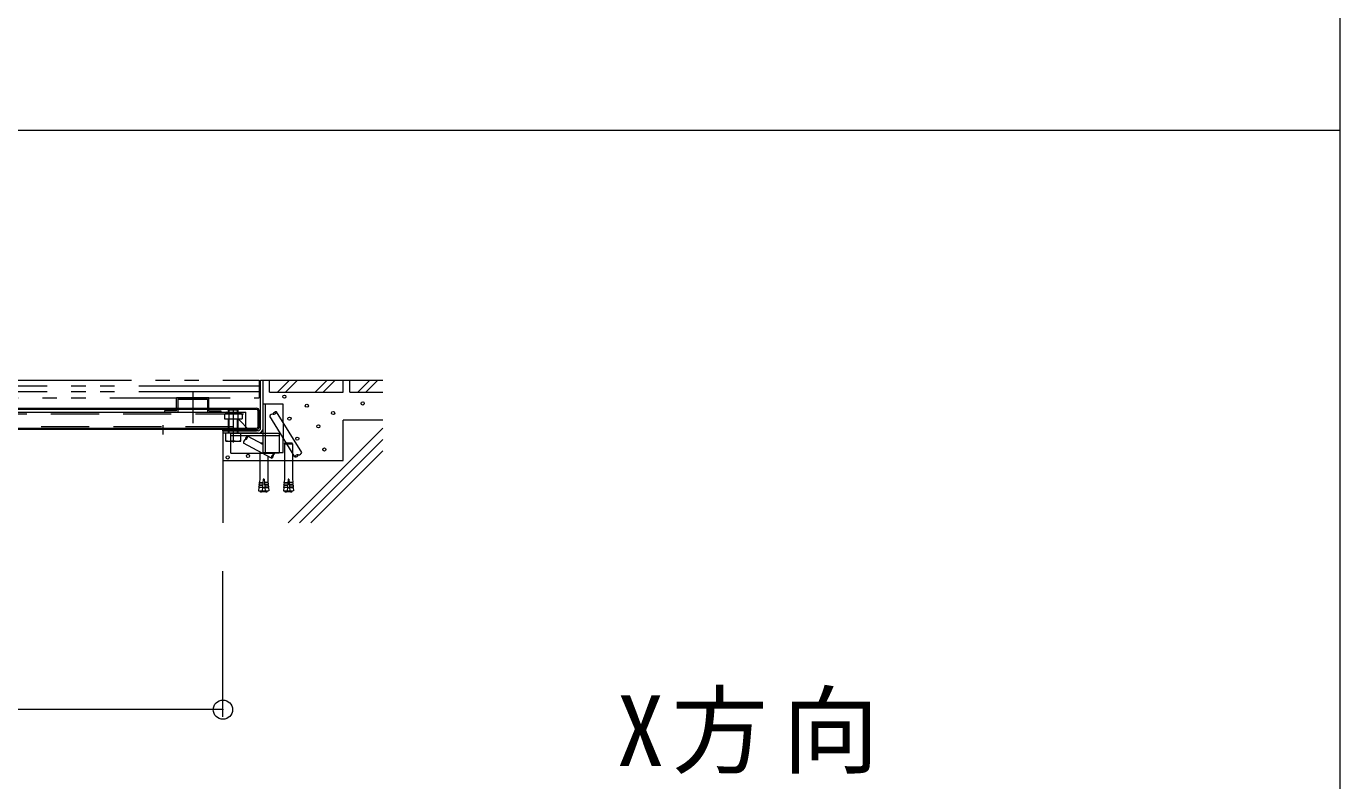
# Model space of a CAD drawing. Units: millimetres at full size; details may follow other scales. Extents: x -11530 to -200, y -4651 to 3587.
# Drawn here: x -1836 to -200, y -2084 to -1144 of the extents above; entities that cross this region are included whole.
import ezdxf

# ---------------------------------------------------------------- set-up
doc = ezdxf.new("R2010")
doc.units = ezdxf.units.MM
doc.header["$LTSCALE"] = 30
doc.header["$PDMODE"] = 32
doc.header["$PDSIZE"] = 24
for name, pattern in [('CHAIN1', [8, 5, -1, 1, -1]), ('DASHED1', [1.8, 1.2, -0.6]), ('DASHED2', [3, 2, -1]), ('DASHED3', [4, 3, -1]), ('DOUBLE_CHAIN1', [8.8, 5, -1, 0.6, -0.6, 0.6, -1])]:
    doc.linetypes.add(name, pattern=pattern)
for name, color, linetype, lineweight in [('5-0_HASEN8', 6, 'Continuous', 5), ('5-1_HASEN9', 4, 'Continuous', 9), ('5-2_HASIRA', 4, 'Continuous', 9), ('5-4_HOJYO-D', 7, 'Continuous', 9), ('5-5_INTERIA', 7, 'Continuous', 9), ('5-6_INTERIAD', 7, 'DASHED1', 9), ('F-5_F-5ﾚｲﾔ', 7, 'Continuous', 9)]:
    doc.layers.add(name, color=color, linetype=linetype, lineweight=lineweight)
doc.styles.add('ＭＳ ゴシック', font='')
doc.styles.get('ＭＳ ゴシック').set_extended_font_data('MS Gothic')

msp = doc.modelspace()

# ---------------------------------------------------------------- linework, layer by layer
at = {"layer": '5-0_HASEN8'}
for p, q in [((-1541.1, -1584.57), (-1391.75, -1584.57)), ((-1441.1, -1684.57), (-1441.1, -1634.57)), ((-1391.75, -1634.57), (-1441.1, -1634.57)), ((-1591.1, -1650.57), (-1591.1, -1762.46)), ((-1509.76, -1762.46), (-1391.75, -1644.44)), ((-1495.62, -1762.46), (-1391.75, -1658.58)), ((-1591.1, -1684.57), (-1441.1, -1684.57)), ((-1481.47, -1762.46), (-1391.75, -1672.73))]:
    msp.add_line(p, q, dxfattribs=at)
at = {"layer": '5-0_HASEN8', "color": 7, "lineweight": 9}
for p, q in [((-1533.1, -1599.57), (-1533.1, -1584.57)), ((-1508.1, -1584.57), (-1523.1, -1599.57)), ((-1498.1, -1584.57), (-1513.1, -1599.57)), ((-1476.1, -1599.57), (-1461.1, -1584.57)), ((-1466.1, -1599.57), (-1451.1, -1584.57)), ((-1441.1, -1599.57), (-1441.1, -1584.57)), ((-1433.1, -1599.57), (-1433.1, -1584.57)), ((-1408.1, -1584.57), (-1423.1, -1599.57)), ((-1398.1, -1584.57), (-1413.1, -1599.57)), ((-1533.1, -1599.57), (-1441.1, -1599.57)), ((-1523.1, -1599.57), (-1520.43, -1596.9)), ((-1433.1, -1599.57), (-1391.75, -1599.57)), ((-1423.1, -1599.57), (-1420.43, -1596.9))]:
    msp.add_line(p, q, dxfattribs=at)
at = {"layer": '5-0_HASEN8'}
for centre in [(-1514.54, -1605.26), (-1514.54, -1605.26), (-1486.56, -1616.45), (-1486.56, -1616.45), (-1417, -1613.65), (-1508.25, -1632.54), (-1453.87, -1625.55), (-1472.22, -1642.1), (-1498.45, -1657.5), (-1464.76, -1670.98), (-1585.15, -1680.86), (-1559.9, -1679.02)]:
    msp.add_circle(centre, 2, dxfattribs=at)
at = {"layer": '5-1_HASEN9'}
for p, q in [((-1541.1, -1644.57), (-1541.1, -1584.57)), ((-1583.18, -1620.57), (-1584.12, -1621.52)), ((-1584.12, -1621.52), (-1572.12, -1621.52)), ((-1584.12, -1624.47), (-1584.12, -1621.52)), ((-1584.12, -1650.57), (-1584.12, -1632.97)), ((-1583.18, -1620.57), (-1573.07, -1620.57)), ((-1583.18, -1624.47), (-1583.18, -1620.57)), ((-1583.18, -1650.57), (-1583.18, -1632.97)), ((-1572.12, -1621.52), (-1573.07, -1620.57)), ((-1573.07, -1624.47), (-1573.07, -1620.57)), ((-1573.07, -1650.57), (-1573.07, -1632.97)), ((-1572.12, -1624.47), (-1572.12, -1621.52)), ((-1572.12, -1650.57), (-1572.12, -1632.97)), ((-1591.1, -1647.57), (-1591.1, -1650.57)), ((-1547.1, -1647.57), (-1591.1, -1647.57)), ((-1547.1, -1650.57), (-1591.1, -1650.57)), ((-1587.61, -1660.57), (-1587.61, -1650.57)), ((-1568.61, -1660.57), (-1568.61, -1650.57)), ((-1587.61, -1660.57), (-1568.61, -1660.57))]:
    msp.add_line(p, q, dxfattribs=at)
at = {"layer": '5-1_HASEN9', "color": 7}
for p, q in [((-1516.1, -1614.57), (-1541.1, -1614.57)), ((-1516.1, -1637.5), (-1516.1, -1614.57)), ((-1581.1, -1650.57), (-1541.1, -1650.57)), ((-1581.1, -1675.57), (-1581.1, -1660.57)), ((-1516.1, -1674.57), (-1516.1, -1656.48)), ((-1581.1, -1675.57), (-1545.33, -1675.57)), ((-1541.1, -1674.57), (-1516.1, -1674.57)), ((-1521.1, -1675.57), (-1526.31, -1675.57)), ((-1521.1, -1674.57), (-1521.1, -1675.57))]:
    msp.add_line(p, q, dxfattribs=at)
at = {"layer": '5-1_HASEN9', "color": 7, "linetype": 'DASHED2'}
for p, q in [((-1538.1, -1674.57), (-1538.1, -1614.57)), ((-1581.1, -1660.57), (-1581.1, -1650.57)), ((-1541.1, -1650.57), (-1521.1, -1650.57)), ((-1521.1, -1650.57), (-1521.1, -1674.57)), ((-1516.1, -1637.5), (-1516.1, -1656.48)), ((-1581.1, -1653.57), (-1521.1, -1653.57))]:
    msp.add_line(p, q, dxfattribs=at)
at = {"layer": '5-1_HASEN9', "color": 5, "lineweight": 5}
for p, q in [((-1589.07, -1627.22), (-1589.07, -1632.97)), ((-1589.07, -1632.97), (-1567.17, -1632.97)), ((-1568.82, -1626.27), (-1587.42, -1626.27)), ((-1586.42, -1624.47), (-1569.82, -1624.47)), ((-1583.6, -1627.22), (-1583.6, -1632.97)), ((-1572.65, -1627.22), (-1572.65, -1632.97))]:
    msp.add_line(p, q, dxfattribs=at)
at = {"layer": '5-1_HASEN9', "linetype": 'CHAIN1'}
msp.add_line((-1578.12, -1662.42), (-1578.12, -1620.57), dxfattribs=at)
at = {"layer": '5-1_HASEN9', "color": 6, "lineweight": 5}
msp.add_line((-1557.52, -1647.57), (-1572.12, -1632.97), dxfattribs=at)
at = {"layer": '5-1_HASEN9', "color": 7, "linetype": 'DASHED3'}
msp.add_line((-1545.33, -1675.57), (-1526.31, -1675.57), dxfattribs=at)
at = {"layer": '5-1_HASEN9'}
msp.add_lwpolyline([(-1544.1, -1644.57), (-1544.1, -1584.57), (-1541.1, -1584.57)], dxfattribs=at)
at = {"layer": '5-1_HASEN9', "color": 7}
msp.add_lwpolyline([(-1541.1, -1674.57), (-1541.1, -1674.51), (-1541.1, -1614.57)], dxfattribs=at)
at = {"layer": '5-1_HASEN9', "color": 5, "lineweight": 5}
for points in [[(-1587.42, -1625.47), (-1587.42, -1626.27), (-1589.07, -1627.22)], [(-1568.82, -1625.47), (-1568.82, -1626.27), (-1567.17, -1627.22), (-1567.17, -1632.97)]]:
    msp.add_lwpolyline(points, dxfattribs=at)
for centre, radius, start, end in [((-1586.42, -1625.47), 1, 90, 180), ((-1586.88, -1632.25), 6, 56.83789, 95.19182), ((-1578.86, -1638.25), 12, 86.48193, 113.25893), ((-1577.39, -1638.25), 12, 66.7411, 93.51808), ((-1569.37, -1632.25), 6, 84.80821, 123.16216), ((-1569.82, -1625.47), 1, 0, 90)]:
    msp.add_arc(centre, radius, start, end, dxfattribs=at)
at = {"layer": '5-1_HASEN9'}
for centre, radius, start, end in [((-1547.1, -1644.57), 3, 270, 0), ((-1547.1, -1644.57), 6, 270, 0), ((-1582.88, -1646.81), 13.77, 249.77852, 290.22147), ((-1573.37, -1646.81), 13.77, 249.77852, 290.22147)]:
    msp.add_arc(centre, radius, start, end, dxfattribs=at)
at = {"layer": '5-2_HASIRA', "color": 3, "linetype": 'DOUBLE_CHAIN1'}
for p, q in [((-1546.1, -1592.07), (-2906.16, -1592.07)), ((-1546.1, -1599.07), (-2906.16, -1599.07)), ((-1996.1, -1606.57), (-1546.1, -1606.57))]:
    msp.add_line(p, q, dxfattribs=at)
at = {"layer": '5-2_HASIRA', "color": 6, "linetype": 'DOUBLE_CHAIN1', "lineweight": 5}
for p, q in [((-1628.81, -1598.52), (-1628.81, -1638.16)), ((-1648.81, -1622.97), (-1648.81, -1606.57)), ((-1608.81, -1606.57), (-1648.81, -1606.57)), ((-1647.21, -1608.17), (-1610.41, -1608.17)), ((-1647.21, -1608.17), (-1647.21, -1624.57)), ((-1610.41, -1608.17), (-1610.41, -1624.57)), ((-1608.81, -1622.97), (-1608.81, -1606.57)), ((-1663.81, -1622.97), (-1663.81, -1624.57)), ((-1648.81, -1622.97), (-1663.81, -1622.97)), ((-1608.81, -1622.97), (-1593.81, -1622.97)), ((-1593.81, -1622.97), (-1593.81, -1624.57))]:
    msp.add_line(p, q, dxfattribs=at)
at = {"layer": '5-2_HASIRA'}
for p, q in [((-2165.49, -1619.57), (-1549.1, -1619.57)), ((-1554.1, -1619.57), (-1554.1, -1621.07)), ((-2897.66, -1624.57), (-1562.6, -1624.57)), ((-1549.1, -1621.07), (-2165.49, -1621.07)), ((-1562.6, -1644.57), (-1562.6, -1624.57)), ((-1547.6, -1622.57), (-1547.6, -1643.07)), ((-1546.1, -1622.57), (-1546.1, -1643.07)), ((-2916.33, -1644.57), (-1549.1, -1644.57)), ((-1549.1, -1646.07), (-2916.16, -1646.07)), ((-1678.6, -1644.57), (-1678.6, -1646.07)), ((-1653.6, -1644.57), (-1653.6, -1646.07)), ((-1587.02, -1644.57), (-1587.02, -1646.07)), ((-1558.2, -1644.57), (-1558.2, -1646.07))]:
    msp.add_line(p, q, dxfattribs=at)
at = {"layer": '5-2_HASIRA', "linetype": 'DASHED2'}
for p, q in [((-2165.49, -1626.57), (-1562.6, -1626.57)), ((-2897.66, -1642.57), (-1562.6, -1642.57))]:
    msp.add_line(p, q, dxfattribs=at)
at = {"layer": '5-2_HASIRA', "linetype": 'CHAIN1'}
msp.add_line((-1666.1, -1640.68), (-1666.1, -1652.15), dxfattribs=at)
at = {"layer": '5-2_HASIRA', "color": 3, "linetype": 'DOUBLE_CHAIN1'}
msp.add_lwpolyline([(-2911.16, -1584.57), (-1546.1, -1584.57), (-1546.1, -1606.57)], dxfattribs=at)
at = {"layer": '5-2_HASIRA'}
for centre, radius, start, end in [((-1549.1, -1622.57), 3, 0, 90), ((-1549.1, -1622.57), 1.5, 0, 90), ((-1549.1, -1643.07), 1.5, 270, 360), ((-1549.1, -1643.07), 3, 270, 360)]:
    msp.add_arc(centre, radius, start, end, dxfattribs=at)
at = {"layer": '5-4_HOJYO-D'}
for p, q in [((-1591.1, -2004.12), (-1591.1, -1822.46)), ((-1591.1, -1995.12), (-2241.1, -1995.12))]:
    msp.add_line(p, q, dxfattribs=at)
msp.add_point((-1591.1, -1995.12), dxfattribs=at)
at = {"layer": '5-6_INTERIAD', "linetype": 'Continuous'}
for p, q in [((-1501.44, -1680.13), (-1532.8, -1629.54)), ((-1492.94, -1674.86), (-1524.31, -1624.27)), ((-1530.69, -1681.72), (-1565.35, -1663.14)), ((-1541.1, -1664.79), (-1560.63, -1654.32)), ((-1544.51, -1662.96), (-1544.33, -1662.79)), ((-1544.33, -1662.79), (-1541.1, -1662.79)), ((-1542.97, -1663.79), (-1541.1, -1663.79)), ((-1514.46, -1663.79), (-1513.46, -1662.79)), ((-1514.46, -1663.79), (-1511.57, -1663.79)), ((-1514.46, -1663.79), (-1514.46, -1684.57)), ((-1545.33, -1673.87), (-1545.33, -1684.57)), ((-1535.33, -1679.23), (-1535.33, -1684.57)), ((-1504.46, -1675.25), (-1504.46, -1684.57))]:
    msp.add_line(p, q, dxfattribs=at)
at = {"layer": '5-6_INTERIAD', "color": 6, "linetype": 'Continuous', "lineweight": 5}
for q in [(-1591.1, -1646.07), (-1549.1, -1647.57)]:
    msp.add_line((-1591.1, -1647.57), q, dxfattribs=at)
at = {"layer": '5-6_INTERIAD'}
for p, q in [((-1513.46, -1662.79), (-1505.46, -1662.79)), ((-1511.57, -1663.79), (-1504.46, -1663.79)), ((-1504.46, -1663.79), (-1505.46, -1662.79)), ((-1504.46, -1663.79), (-1504.46, -1675.25)), ((-1545.33, -1684.57), (-1545.33, -1707.59)), ((-1535.33, -1684.57), (-1535.33, -1707.59)), ((-1514.46, -1684.57), (-1514.46, -1707.59)), ((-1504.46, -1684.57), (-1504.46, -1707.59)), ((-1546.28, -1718.35), (-1546.64, -1722.33)), ((-1541.8, -1718.75), (-1546.28, -1718.35)), ((-1546.02, -1715.36), (-1546.22, -1717.61)), ((-1546.22, -1717.61), (-1541.74, -1718)), ((-1546.09, -1718.37), (-1546.22, -1717.61)), ((-1546.02, -1715.36), (-1541.54, -1715.76)), ((-1545.76, -1712.37), (-1545.96, -1714.62)), ((-1545.96, -1714.62), (-1541.47, -1715.01)), ((-1545.82, -1715.38), (-1545.96, -1714.62)), ((-1545.76, -1712.37), (-1541.27, -1712.77)), ((-1545.33, -1707.59), (-1545.69, -1711.63)), ((-1545.69, -1711.63), (-1541.21, -1712.03)), ((-1545.56, -1712.39), (-1545.69, -1711.63)), ((-1540.83, -1707.79), (-1542.15, -1722.73)), ((-1539.83, -1707.79), (-1540.83, -1707.79)), ((-1539.83, -1707.79), (-1538.51, -1722.73)), ((-1534.98, -1711.63), (-1539.46, -1712.03)), ((-1534.91, -1712.37), (-1539.39, -1712.77)), ((-1534.71, -1714.62), (-1539.2, -1715.01)), ((-1534.65, -1715.36), (-1539.13, -1715.76)), ((-1534.45, -1717.61), (-1538.93, -1718)), ((-1538.87, -1718.75), (-1534.38, -1718.35)), ((-1535.33, -1707.59), (-1534.98, -1711.63)), ((-1535.11, -1712.39), (-1534.98, -1711.63)), ((-1534.91, -1712.37), (-1534.71, -1714.62)), ((-1534.85, -1715.38), (-1534.71, -1714.62)), ((-1534.65, -1715.36), (-1534.45, -1717.61)), ((-1534.58, -1718.37), (-1534.45, -1717.61)), ((-1534.38, -1718.35), (-1534.03, -1722.33)), ((-1515.41, -1718.35), (-1515.76, -1722.33)), ((-1510.93, -1718.75), (-1515.41, -1718.35)), ((-1515.15, -1715.36), (-1515.35, -1717.61)), ((-1515.35, -1717.61), (-1510.86, -1718)), ((-1515.21, -1718.37), (-1515.35, -1717.61)), ((-1515.15, -1715.36), (-1510.66, -1715.76)), ((-1514.88, -1712.37), (-1515.08, -1714.62)), ((-1515.08, -1714.62), (-1510.6, -1715.01)), ((-1514.95, -1715.38), (-1515.08, -1714.62)), ((-1514.88, -1712.37), (-1510.4, -1712.77)), ((-1514.46, -1707.59), (-1514.82, -1711.63)), ((-1514.82, -1711.63), (-1510.34, -1712.03)), ((-1514.68, -1712.39), (-1514.82, -1711.63)), ((-1509.96, -1707.79), (-1511.28, -1722.73)), ((-1508.96, -1707.79), (-1509.96, -1707.79)), ((-1508.96, -1707.79), (-1507.64, -1722.73)), ((-1504.1, -1711.63), (-1508.59, -1712.03)), ((-1504.04, -1712.37), (-1508.52, -1712.77)), ((-1503.84, -1714.62), (-1508.32, -1715.01)), ((-1503.77, -1715.36), (-1508.26, -1715.76)), ((-1503.58, -1717.61), (-1508.06, -1718)), ((-1504.46, -1707.59), (-1504.1, -1711.63)), ((-1504.24, -1712.39), (-1504.1, -1711.63)), ((-1504.04, -1712.37), (-1503.84, -1714.62)), ((-1503.97, -1715.38), (-1503.84, -1714.62)), ((-1503.77, -1715.36), (-1503.58, -1717.61)), ((-1503.71, -1718.37), (-1503.58, -1717.61)), ((-1546.64, -1722.33), (-1542.15, -1722.73)), ((-1535.58, -1722.93), (-1545.08, -1722.93)), ((-1545.08, -1722.93), (-1545.08, -1723.33)), ((-1535.58, -1723.33), (-1545.08, -1723.33)), ((-1544.28, -1722.54), (-1544.28, -1722.93)), ((-1537.8, -1723.93), (-1542.86, -1723.93)), ((-1541.77, -1718.43), (-1538.89, -1718.43)), ((-1534.03, -1722.33), (-1538.51, -1722.73)), ((-1536.38, -1722.54), (-1536.38, -1722.93)), ((-1535.58, -1722.93), (-1535.58, -1723.33)), ((-1515.76, -1722.33), (-1511.28, -1722.73)), ((-1504.71, -1722.93), (-1514.21, -1722.93)), ((-1514.21, -1722.93), (-1514.21, -1723.33)), ((-1504.71, -1723.33), (-1514.21, -1723.33)), ((-1513.41, -1722.54), (-1513.41, -1722.93)), ((-1506.93, -1723.93), (-1511.99, -1723.93)), ((-1510.9, -1718.43), (-1508.02, -1718.43)), ((-1505.51, -1722.54), (-1505.51, -1722.93)), ((-1504.71, -1722.93), (-1504.71, -1723.33))]:
    msp.add_line(p, q, dxfattribs=at)
at = {"layer": '5-6_INTERIAD', "color": 6, "linetype": 'Continuous', "lineweight": 5}
msp.add_lwpolyline([(-1549.1, -1647.57), (-1549.1, -1646.07), (-1591.1, -1646.07)], dxfattribs=at)
at = {"layer": '5-6_INTERIAD'}
msp.add_lwpolyline([(-1507.99, -1718.75), (-1503.51, -1718.35), (-1503.16, -1722.33), (-1507.64, -1722.73)], dxfattribs=at)
at = {"layer": '5-6_INTERIAD', "linetype": 'Continuous'}
for centre, start, end in [((-1529.21, -1630.6), 79.99335, 163.614), ((-1524.96, -1627.97), 79.99335, 163.61336), ((-1527.9, -1623.22), 259.99335, 343.61335), ((-1561.71, -1662.25), 109.99335, 193.61336), ((-1559.35, -1657.85), 109.99335, 193.61336), ((-1564.27, -1655.2), 289.99335, 13.61336), ((-1527.05, -1680.84), 109.99335, 193.61336), ((-1531.97, -1678.19), 289.99335, 13.61336), ((-1529.61, -1673.79), 289.99335, 347.93105), ((-1497.84, -1681.19), 79.99335, 163.61336), ((-1500.79, -1676.43), 259.99335, 343.61336), ((-1496.54, -1673.8), 259.99335, 343.61336)]:
    msp.add_arc(centre, 3.75, start, end, dxfattribs=at)
at = {"layer": '5-6_INTERIAD'}
for centre, start, end in [((-1540.33, -1710.16), 250.16664, 259.59018), ((-1540.33, -1710.16), 280.40982, 289.83336), ((-1509.46, -1710.16), 250.16664, 259.59018), ((-1509.46, -1710.16), 280.40982, 289.83336)]:
    msp.add_arc(centre, 14, start, end, dxfattribs=at)
at = {"layer": 'F-5_F-5ﾚｲﾔ'}
for p, q in [((-199.61, -133.16), (-199.61, -3253.16)), ((-4249.61, -1273.16), (-199.61, -1273.16))]:
    msp.add_line(p, q, dxfattribs=at)

# ---------------------------------------------------------------- texts
at = {"layer": '5-5_INTERIA', "color": 2, "insert": (-1100.76, -2075.21), "char_height": 87.98, "attachment_point": 7, "style": 'ＭＳ ゴシック'}
msp.add_mtext('\\T1.15;X方向', dxfattribs=at)

doc.saveas('drawing.dxf')
